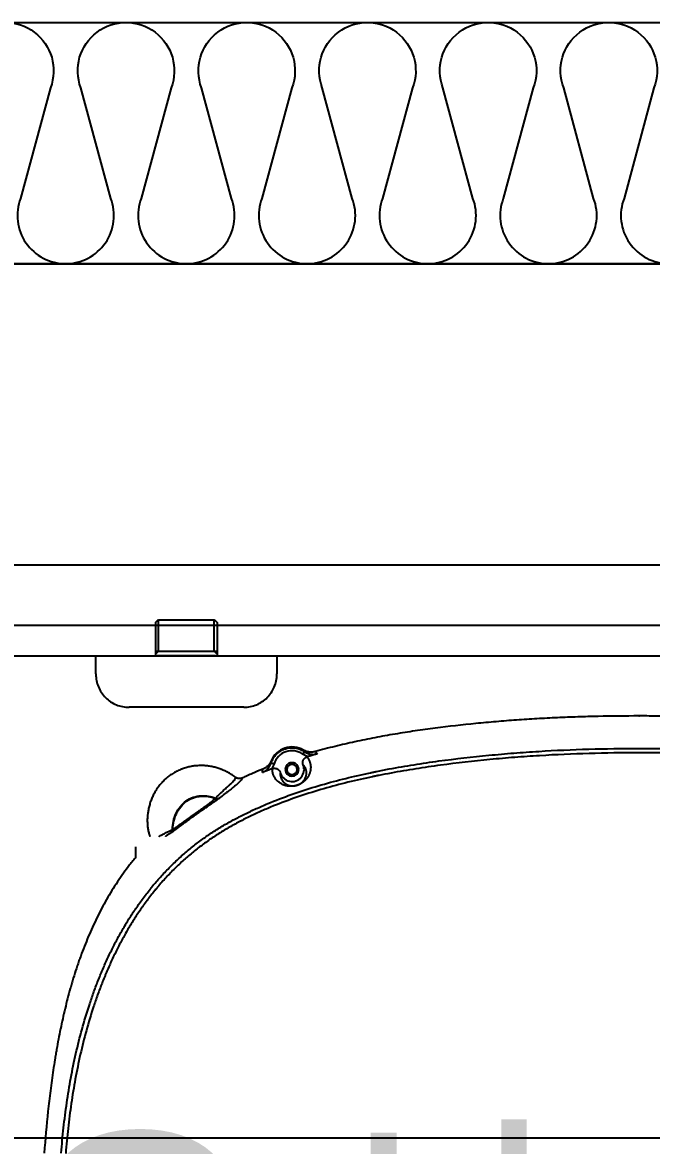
# Model space of a CAD drawing. Header units: millimetres. Extents: x -33000 to 294000, y 0 to 42408.
# Drawn here: x 231476.9 to 231685.4, y 17752.1 to 18124.6 of the extents above; entities that cross this region are included whole.
import ezdxf
from ezdxf.enums import TextEntityAlignment as Align

# ---------------------------------------------------------------- set-up
doc = ezdxf.new("R2010")
doc.units = ezdxf.units.MM
doc.header["$LTSCALE"] = 50
doc.linetypes.add('DASHDOT', pattern=[22, 20, -1, 0, -1])
doc.layers.add('arch', color=8, linetype='Continuous')
doc.layers.add('실명', color=9, linetype='Continuous')
doc.styles.add('FORTELINE', font='malgun.ttf')

# ---------------------------------------------------------------- blocks, each defined once
blk = doc.blocks.new('A$C154C3404')
at = {"linetype": 'DASHDOT'}
for p, q in [((-6, 180), (0, 180)), ((0, 180), (0, 120)), ((-17.12, 131), (-17.12, 169)), ((11, 160.25), (0, 160.25)), ((0.5, 160.25), (1.5, 159.25)), ((1.5, 160.25), (1.5, 139.75)), ((11, 160.25), (12, 159.25)), ((0, 140.37), (0, 159.63)), ((1.5, 159.25), (12, 159.25)), ((11.88, 159.25), (11.88, 140.75)), ((11, 139.75), (0, 139.75)), ((1.5, 140.75), (0.5, 139.75)), ((1.5, 140.75), (12, 140.75)), ((12, 140.75), (11, 139.75)), ((0, 120), (-6, 120))]:
    blk.add_line(p, q, dxfattribs=at)
at = {"linetype": 'Continuous'}
for p, q in [((-63.43, 166.89), (-66.93, 166.89)), ((-35.57, 121.88), (-35.87, 120.93)), ((-37.75, 116.7), (-37.75, 117.25)), ((-37.75, 112.75), (-37.75, 113.3)), ((-31.83, 110.88), (-32.65, 111.45))]:
    blk.add_line(p, q, dxfattribs=at)
at = {"linetype": 'DASHDOT'}
for centre, start, end in [((-6.12, 169), 90, 180), ((-6, 169), 90, 90.6474), ((-6.12, 131), 180, 270), ((-6, 131), 269.3526, 270)]:
    blk.add_arc(centre, 11, start, end, dxfattribs=at)
at = {"linetype": 'Continuous'}
for radius, start, end in [(6.22, 325.1535, 72.4383), (7.48, 329.4671, 67.6557), (4, 105.438, 292.0905), (2.25, 90, 270), (1.7, 90, 270), (2.25, 270, 90), (1.7, 270, 90)]:
    blk.add_arc((-37.75, 115), radius, start, end, dxfattribs=at)
for centre, major_axis, ratio, start_param, end_param in [((-57.31, 156.49), (-1.68, -1.09), 0.894464, 0.171508, 0.874223), ((-57.22, 156.35), (-1.66, -1.11), 0.873243, 0.157442, 0.851187), ((-45.54, 140.06), (1.59, 1.21), 0.870637, 2.216695, 2.993954), ((-45.46, 139.95), (1.59, 1.21), 0.873482, 2.204426, 2.992704)]:
    blk.add_ellipse(centre, major_axis=major_axis, ratio=ratio, start_param=start_param, end_param=end_param, dxfattribs=at)
for points, knots in [([(-66.91, 166.82), (-67.05, 166.94), (-67.2, 167.06), (-67.79, 167.55), (-68.24, 167.91), (-68.93, 168.45), (-69.16, 168.63), (-69.61, 168.98), (-70.76, 169.86), (-71.93, 170.71), (-73.82, 172.04), (-74.77, 172.68), (-76.69, 173.93), (-77.66, 174.54), (-80.6, 176.32), (-82.6, 177.43), (-86.66, 179.54), (-88.72, 180.53), (-92.91, 182.4), (-95.03, 183.28), (-98.26, 184.51), (-99.34, 184.91), (-100.7, 185.4), (-100.97, 185.5), (-101.52, 185.69), (-102.34, 185.97), (-104.25, 186.61), (-105.9, 187.14), (-107.56, 187.64), (-108.12, 187.81), (-109.22, 188.14), (-109.78, 188.3), (-111.45, 188.77), (-112.56, 189.07), (-114.79, 189.65), (-115.91, 189.93), (-119.27, 190.75), (-121.52, 191.25), (-126.04, 192.18), (-128.31, 192.61), (-131.15, 193.11), (-131.72, 193.21), (-132.86, 193.4), (-133.43, 193.5), (-135.14, 193.77), (-136.28, 193.95), (-139.7, 194.46), (-141.99, 194.77), (-146.57, 195.35), (-148.86, 195.62), (-155.74, 196.35), (-160.34, 196.76), (-164.95, 197.11)], [0, 0, 0, 0, 0.005355, 0.005355, 0.021932, 0.021932, 0.030221, 0.030221, 0.038509, 0.071664, 0.071664, 0.104819, 0.104819, 0.137974, 0.137974, 0.204284, 0.204284, 0.270593, 0.270593, 0.336903, 0.336903, 0.370058, 0.370058, 0.378347, 0.378347, 0.386635, 0.403213, 0.436368, 0.436368, 0.452945, 0.452945, 0.469522, 0.469522, 0.502677, 0.502677, 0.535832, 0.535832, 0.602142, 0.602142, 0.668452, 0.668452, 0.685029, 0.685029, 0.701606, 0.701606, 0.734761, 0.734761, 0.801071, 0.801071, 0.867381, 0.867381, 1, 1, 1, 1]), ([(-165.06, -189.98), (-162.29, -189.76), (-159.52, -189.5), (-154.01, -188.9), (-151.26, -188.55), (-145.78, -187.75), (-143.05, -187.3), (-137.61, -186.3), (-134.9, -185.74), (-129.5, -184.51), (-126.81, -183.84), (-122.79, -182.73), (-121.46, -182.34), (-119.79, -181.84), (-119.46, -181.74), (-118.79, -181.53), (-117.8, -181.22), (-116.81, -180.9), (-113.51, -179.81), (-110.9, -178.87), (-105.74, -176.83), (-103.2, -175.74), (-99.44, -173.99), (-96.95, -172.77), (-94.49, -171.47), (-92.06, -170.13), (-90.86, -169.43), (-89.51, -168.62), (-89.36, -168.53), (-89.06, -168.35), (-88.62, -168.07), (-87.58, -167.43), (-86.71, -166.87), (-84.97, -165.72), (-83.83, -164.94), (-81.58, -163.33), (-80.48, -162.5), (-78.31, -160.81), (-77.24, -159.94), (-75.15, -158.15), (-74.13, -157.24), (-72.12, -155.36), (-71.14, -154.4), (-69.21, -152.42), (-68.27, -151.41), (-66.43, -149.34), (-65.54, -148.28), (-64.44, -146.92), (-64.23, -146.64), (-63.9, -146.23), (-63.8, -146.09), (-63.58, -145.81), (-63.05, -145.12), (-62.53, -144.42), (-61.3, -142.73), (-60.51, -141.59), (-59, -139.27), (-58.27, -138.09), (-56.87, -135.71), (-56.2, -134.51), (-54.89, -132.08), (-54.26, -130.85), (-52.44, -127.14), (-51.3, -124.62), (-49.71, -120.78), (-48.94, -118.85), (-48.21, -116.9), (-47.91, -116.08), (-47.85, -115.92), (-47.73, -115.59), (-47.56, -115.1), (-47.38, -114.61), (-46.35, -111.66), (-45.49, -109.02), (-43.9, -103.71), (-43.17, -101.05), (-41.8, -95.69), (-41.17, -93), (-39.99, -87.6), (-39.45, -84.89), (-38.44, -79.45), (-37.73, -75.36), (-37, -70.57), (-36.66, -68.17), (-36.51, -67.14), (-36.42, -66.45), (-36.37, -66.11), (-35.96, -63.01), (-35.28, -57.52), (-34.7, -52.02), (-34.18, -46.53), (-33.94, -43.78), (-33.52, -38.29), (-33.33, -35.55), (-32.83, -27.31), (-32.6, -21.83), (-32.29, -10.86), (-32.22, -5.37), (-32.22, 5.59), (-32.29, 11.07), (-32.6, 22.02), (-32.84, 27.5), (-33.34, 35.71), (-33.53, 38.45), (-33.95, 43.92), (-34.19, 46.65), (-34.98, 54.86), (-35.59, 60.32), (-36.7, 68.52), (-37.1, 71.25), (-37.97, 76.71), (-38.43, 79.44), (-39.2, 83.53), (-39.46, 84.9), (-39.8, 86.6), (-39.87, 86.95), (-40.01, 87.63), (-40.23, 88.65), (-41.03, 92.39), (-41.82, 95.77), (-43.2, 101.14), (-43.93, 103.8), (-45.52, 109.1), (-46.37, 111.73), (-48.21, 116.94), (-49.19, 119.53), (-50.78, 123.36), (-51.88, 125.91), (-53.07, 128.42), (-53.99, 130.3), (-54.46, 131.23), (-55.03, 132.32), (-55.27, 132.78), (-55.44, 133.09), (-55.52, 133.24), (-56.26, 134.63), (-56.95, 135.85), (-58.01, 137.64), (-58.37, 138.24), (-59.1, 139.42), (-59.48, 140), (-60.61, 141.73), (-61.4, 142.87), (-63.02, 145.09), (-63.86, 146.19), (-65.58, 148.33), (-66.47, 149.38), (-68.3, 151.44), (-69.24, 152.45), (-71.17, 154.43), (-72.16, 155.4), (-74.19, 157.29), (-75.23, 158.22), (-76.43, 159.24), (-76.57, 159.36), (-76.83, 159.58), (-76.97, 159.69), (-77.37, 160.03), (-78.18, 160.7), (-79, 161.35), (-80.65, 162.63), (-81.77, 163.46), (-84.03, 165.08), (-85.17, 165.86), (-87.49, 167.37), (-88.66, 168.11), (-91.04, 169.53), (-93.43, 170.91), (-97.11, 172.85), (-99.61, 174.07), (-102.13, 175.24), (-103.4, 175.81), (-104.85, 176.42), (-105.01, 176.49), (-105.33, 176.63), (-105.49, 176.7), (-105.98, 176.9), (-106.94, 177.3), (-107.91, 177.69), (-109.86, 178.45), (-111.16, 178.94), (-113.77, 179.88), (-115.07, 180.33), (-119.01, 181.62), (-121.65, 182.42), (-126.97, 183.88), (-129.63, 184.54), (-135, 185.76), (-137.7, 186.31), (-143.11, 187.31), (-145.83, 187.75), (-151.29, 188.55), (-154.03, 188.9), (-159.53, 189.5), (-162.29, 189.76), (-165.06, 189.98)], [0, 0, 0, 0, 0.015625, 0.015625, 0.03125, 0.03125, 0.046875, 0.046875, 0.0625, 0.0625, 0.078125, 0.078125, 0.085938, 0.085938, 0.087891, 0.087891, 0.089844, 0.09375, 0.09375, 0.109375, 0.109375, 0.125, 0.125, 0.132812, 0.140625, 0.140625, 0.148437, 0.148437, 0.149414, 0.149414, 0.150391, 0.152344, 0.15625, 0.15625, 0.164062, 0.164062, 0.171875, 0.171875, 0.179687, 0.179687, 0.1875, 0.1875, 0.195312, 0.195312, 0.203125, 0.203125, 0.210938, 0.210938, 0.212891, 0.212891, 0.213867, 0.213867, 0.214844, 0.21875, 0.21875, 0.226563, 0.226563, 0.234375, 0.234375, 0.242188, 0.242188, 0.25, 0.25, 0.265625, 0.265625, 0.273438, 0.277344, 0.277344, 0.27832, 0.27832, 0.279297, 0.28125, 0.28125, 0.296875, 0.296875, 0.3125, 0.3125, 0.328125, 0.328125, 0.34375, 0.34375, 0.359375, 0.367188, 0.371094, 0.373047, 0.373047, 0.375, 0.375, 0.390625, 0.40625, 0.40625, 0.421875, 0.421875, 0.4375, 0.4375, 0.46875, 0.46875, 0.5, 0.5, 0.53125, 0.53125, 0.5625, 0.5625, 0.578125, 0.578125, 0.59375, 0.59375, 0.625, 0.625, 0.640625, 0.640625, 0.65625, 0.65625, 0.664063, 0.664063, 0.666016, 0.666016, 0.667969, 0.671875, 0.6875, 0.6875, 0.703125, 0.703125, 0.71875, 0.71875, 0.734375, 0.734375, 0.742188, 0.75, 0.75, 0.753906, 0.755859, 0.756836, 0.756836, 0.757813, 0.757813, 0.765625, 0.765625, 0.769531, 0.769531, 0.773438, 0.773438, 0.78125, 0.78125, 0.789063, 0.789063, 0.796875, 0.796875, 0.804688, 0.804688, 0.8125, 0.8125, 0.820313, 0.820313, 0.821289, 0.821289, 0.822266, 0.822266, 0.824219, 0.828125, 0.828125, 0.835938, 0.835938, 0.84375, 0.84375, 0.851563, 0.851563, 0.859375, 0.867188, 0.875, 0.875, 0.882813, 0.882813, 0.883789, 0.883789, 0.884766, 0.884766, 0.886719, 0.890625, 0.890625, 0.898438, 0.898438, 0.90625, 0.90625, 0.921875, 0.921875, 0.9375, 0.9375, 0.953125, 0.953125, 0.96875, 0.96875, 0.984375, 0.984375, 1, 1, 1, 1]), ([(-164.95, 191.47), (-162.15, 191.25), (-159.37, 190.99), (-153.82, 190.38), (-151.05, 190.03), (-145.55, 189.23), (-142.81, 188.78), (-137.35, 187.77), (-134.63, 187.21), (-129.22, 185.98), (-126.53, 185.31), (-121.17, 183.83), (-118.51, 183.03), (-114.54, 181.72), (-113.22, 181.27), (-110.59, 180.32), (-109.27, 179.83), (-107.31, 179.06), (-106.34, 178.66), (-105.36, 178.26), (-104.87, 178.06), (-104.71, 177.99), (-104.39, 177.85), (-102.93, 177.23), (-101.48, 176.58), (-98.94, 175.4), (-96.42, 174.18), (-92.72, 172.22), (-90.3, 170.82), (-87.9, 169.39), (-86.72, 168.65), (-84.38, 167.12), (-83.23, 166.33), (-80.95, 164.71), (-79.82, 163.87), (-78.16, 162.58), (-77.33, 161.92), (-76.38, 161.13), (-75.97, 160.8), (-75.7, 160.57), (-75.57, 160.45), (-74.36, 159.42), (-73.31, 158.49), (-71.25, 156.58), (-70.25, 155.6), (-68.3, 153.61), (-67.35, 152.6), (-65.5, 150.52), (-64.61, 149.46), (-62.86, 147.31), (-62.01, 146.21), (-60.37, 143.97), (-59.57, 142.83), (-58.42, 141.08), (-58.04, 140.5), (-57.3, 139.31), (-56.93, 138.71), (-56.22, 137.51), (-55.86, 136.9), (-55.17, 135.68), (-54.83, 135.06), (-54.41, 134.29), (-54.33, 134.13), (-54.16, 133.82), (-54.08, 133.67), (-53.83, 133.2), (-53.34, 132.26), (-52.86, 131.32), (-51.92, 129.43), (-51.32, 128.16), (-50.16, 125.61), (-49.6, 124.33), (-47.98, 120.47), (-46.99, 117.86), (-45.12, 112.61), (-44.26, 109.96), (-42.64, 104.62), (-41.9, 101.93), (-40.5, 96.52), (-39.86, 93.8), (-39.1, 90.38), (-38.88, 89.35), (-38.67, 88.32), (-38.52, 87.63), (-38.45, 87.29), (-38.11, 85.57), (-37.84, 84.19), (-37.06, 80.06), (-36.59, 77.31), (-35.71, 71.8), (-35.3, 69.05), (-34.18, 60.78), (-33.56, 55.27), (-32.76, 46.99), (-32.52, 44.23), (-32.09, 38.72), (-31.9, 35.96), (-31.39, 27.68), (-30.91, 16.63), (-30.77, 5.58), (-30.77, -5.48), (-30.84, -11.01), (-31.15, -22.07), (-31.39, -27.61), (-31.89, -35.91), (-32.08, -38.68), (-32.52, -44.22), (-32.76, -46.99), (-33.29, -52.53), (-33.58, -55.3), (-34.06, -59.46), (-34.23, -60.84), (-34.57, -63.62), (-34.75, -65), (-35.7, -71.93), (-36.57, -77.45), (-38.12, -85.67), (-38.67, -88.41), (-39.87, -93.85), (-40.51, -96.56), (-41.9, -101.96), (-42.65, -104.65), (-44.27, -109.99), (-45.14, -112.65), (-46.19, -115.63), (-46.31, -115.96), (-46.55, -116.62), (-46.67, -116.95), (-47.03, -117.93), (-47.78, -119.9), (-48.56, -121.85), (-50.18, -125.71), (-51.33, -128.24), (-52.88, -131.36), (-53.19, -131.98), (-53.83, -133.21), (-54.16, -133.83), (-55.15, -135.66), (-55.84, -136.87), (-56.91, -138.67), (-57.27, -139.26), (-58.01, -140.45), (-58.39, -141.03), (-59.54, -142.78), (-60.34, -143.93), (-61.59, -145.63), (-62.01, -146.2), (-62.55, -146.89), (-62.66, -147.03), (-62.87, -147.31), (-63.2, -147.73), (-64.41, -149.24), (-65.55, -150.57), (-67.41, -152.66), (-68.36, -153.67), (-70.3, -155.66), (-71.3, -156.63), (-73.33, -158.51), (-74.37, -159.43), (-76.48, -161.23), (-77.55, -162.11), (-79.74, -163.81), (-80.86, -164.64), (-83.13, -166.26), (-84.28, -167.05), (-86.03, -168.2), (-86.92, -168.77), (-87.96, -169.42), (-88.41, -169.69), (-88.71, -169.88), (-88.86, -169.97), (-90.22, -170.78), (-91.44, -171.48), (-93.89, -172.84), (-96.36, -174.14), (-98.86, -175.36), (-102.64, -177.13), (-105.19, -178.22), (-110.35, -180.26), (-112.96, -181.2), (-118.24, -182.95), (-120.9, -183.76), (-124.93, -184.87), (-126.28, -185.23), (-128.32, -185.74), (-129, -185.91), (-130.02, -186.16), (-130.36, -186.24), (-131.04, -186.4), (-132.75, -186.79), (-134.46, -187.16), (-136.52, -187.59), (-137.21, -187.73), (-138.58, -187.99), (-139.27, -188.13), (-142.71, -188.76), (-145.48, -189.22), (-151.01, -190.03), (-153.79, -190.38), (-157.97, -190.84), (-159.36, -190.98), (-162.15, -191.24), (-163.55, -191.36), (-164.94, -191.47)], [0, 0, 0, 0, 0.015625, 0.015625, 0.03125, 0.03125, 0.046875, 0.046875, 0.0625, 0.0625, 0.078125, 0.078125, 0.09375, 0.09375, 0.101562, 0.101562, 0.109375, 0.109375, 0.113281, 0.115234, 0.115234, 0.116211, 0.116211, 0.117187, 0.125, 0.125, 0.132812, 0.140625, 0.148437, 0.148437, 0.15625, 0.15625, 0.164062, 0.164062, 0.171875, 0.171875, 0.175781, 0.177734, 0.178711, 0.178711, 0.179687, 0.179687, 0.1875, 0.1875, 0.195312, 0.195312, 0.203125, 0.203125, 0.210937, 0.210937, 0.21875, 0.21875, 0.226562, 0.226562, 0.230469, 0.230469, 0.234375, 0.234375, 0.238281, 0.238281, 0.242187, 0.242187, 0.243164, 0.243164, 0.244141, 0.244141, 0.246094, 0.25, 0.25, 0.257812, 0.257812, 0.265625, 0.265625, 0.28125, 0.28125, 0.296875, 0.296875, 0.3125, 0.3125, 0.328125, 0.328125, 0.332031, 0.333984, 0.333984, 0.335937, 0.335937, 0.34375, 0.34375, 0.359375, 0.359375, 0.375, 0.375, 0.40625, 0.40625, 0.421875, 0.421875, 0.4375, 0.4375, 0.46875, 0.5, 0.5, 0.53125, 0.53125, 0.5625, 0.5625, 0.578125, 0.578125, 0.59375, 0.59375, 0.609375, 0.609375, 0.617187, 0.617187, 0.625, 0.625, 0.65625, 0.65625, 0.671875, 0.671875, 0.6875, 0.6875, 0.703125, 0.703125, 0.71875, 0.71875, 0.720703, 0.720703, 0.722656, 0.722656, 0.726562, 0.734375, 0.734375, 0.75, 0.75, 0.753906, 0.753906, 0.757812, 0.757812, 0.765625, 0.765625, 0.769531, 0.769531, 0.773437, 0.773437, 0.78125, 0.78125, 0.785156, 0.785156, 0.786133, 0.786133, 0.787109, 0.789062, 0.796875, 0.796875, 0.804687, 0.804687, 0.8125, 0.8125, 0.820312, 0.820312, 0.828125, 0.828125, 0.835937, 0.835937, 0.84375, 0.84375, 0.847656, 0.849609, 0.850586, 0.850586, 0.851562, 0.851562, 0.859375, 0.859375, 0.867187, 0.875, 0.875, 0.890625, 0.890625, 0.90625, 0.90625, 0.921875, 0.921875, 0.929687, 0.929687, 0.933594, 0.933594, 0.935547, 0.935547, 0.9375, 0.945312, 0.945312, 0.949219, 0.949219, 0.953125, 0.953125, 0.96875, 0.96875, 0.984375, 0.984375, 0.992187, 0.992187, 1, 1, 1, 1]), ([(-40.36, 133.64), (-40.08, 134.01), (-39.81, 134.39), (-39.3, 135.16), (-39.06, 135.56), (-38.61, 136.38), (-38.4, 136.79), (-38.11, 137.43), (-38.02, 137.65), (-37.88, 137.97), (-37.82, 138.14), (-37.75, 138.3), (-37.71, 138.41), (-37.69, 138.47), (-37.5, 138.97), (-37.35, 139.42), (-37.08, 140.33), (-36.97, 140.79), (-36.77, 141.71), (-36.68, 142.18), (-36.55, 143.13), (-36.51, 143.6), (-36.46, 144.33), (-36.46, 144.57), (-36.45, 144.88), (-36.45, 144.94), (-36.45, 145.06), (-36.45, 145.12), (-36.45, 145.3), (-36.45, 145.43), (-36.46, 146.04), (-36.49, 146.52), (-36.59, 147.49), (-36.66, 147.97), (-36.84, 148.93), (-36.95, 149.4), (-37.2, 150.35), (-37.35, 150.82), (-37.54, 151.35), (-37.57, 151.41), (-37.61, 151.52), (-37.63, 151.58), (-37.7, 151.76), (-37.84, 152.1), (-37.99, 152.45), (-38.3, 153.12), (-38.53, 153.56), (-39.02, 154.41), (-39.28, 154.83), (-39.85, 155.64), (-40.15, 156.04), (-40.52, 156.47), (-40.56, 156.51), (-40.64, 156.61), (-40.68, 156.66), (-40.8, 156.8), (-41.05, 157.08), (-41.31, 157.35), (-41.84, 157.87), (-42.2, 158.21), (-42.96, 158.84), (-43.35, 159.15), (-43.95, 159.58), (-44.15, 159.72), (-44.41, 159.89), (-44.46, 159.92), (-44.57, 159.99), (-44.62, 160.02), (-44.78, 160.12), (-44.88, 160.19), (-45.41, 160.5), (-45.84, 160.74), (-46.72, 161.18), (-47.6, 161.58), (-48.51, 161.91), (-49.21, 162.13), (-49.44, 162.19), (-49.91, 162.32), (-50.14, 162.38), (-50.85, 162.55), (-51.32, 162.64), (-52.26, 162.79), (-52.73, 162.84), (-53.68, 162.92), (-54.15, 162.94), (-54.86, 162.95), (-55.09, 162.94), (-55.39, 162.93), (-55.45, 162.93), (-55.57, 162.93), (-55.63, 162.92), (-55.8, 162.92), (-55.92, 162.91), (-56.51, 162.87), (-56.97, 162.82), (-57.9, 162.68), (-58.35, 162.59), (-58.87, 162.47), (-58.94, 162.45), (-59.01, 162.44)], [0, 0, 0, 0, 0.0321, 0.0321, 0.0642, 0.0642, 0.0963, 0.0963, 0.112351, 0.112351, 0.120376, 0.124388, 0.124388, 0.128401, 0.128401, 0.160501, 0.160501, 0.192601, 0.192601, 0.224701, 0.224701, 0.256801, 0.256801, 0.272851, 0.272851, 0.276864, 0.276864, 0.280876, 0.280876, 0.288901, 0.288901, 0.321002, 0.321002, 0.353102, 0.353102, 0.385202, 0.385202, 0.417302, 0.417302, 0.421315, 0.421315, 0.425327, 0.425327, 0.433352, 0.449402, 0.449402, 0.481502, 0.481502, 0.513602, 0.513602, 0.545703, 0.545703, 0.549715, 0.549715, 0.553728, 0.553728, 0.561753, 0.577803, 0.577803, 0.609903, 0.609903, 0.642003, 0.642003, 0.658053, 0.658053, 0.662066, 0.662066, 0.666078, 0.666078, 0.674103, 0.674103, 0.706203, 0.706203, 0.738304, 0.770404, 0.770404, 0.786454, 0.786454, 0.802504, 0.802504, 0.834604, 0.834604, 0.866704, 0.866704, 0.898804, 0.898804, 0.914854, 0.914854, 0.918867, 0.918867, 0.922879, 0.922879, 0.930904, 0.930904, 0.963005, 0.963005, 0.995105, 0.995105, 1, 1, 1, 1]), ([(-59.93, 159.15), (-59.9, 159.08), (-59.87, 159.01), (-59.65, 158.57), (-59.44, 158.16), (-59.1, 157.49), (-58.98, 157.26), (-58.73, 156.78), (-58.6, 156.54), (-58.33, 156.02), (-58.2, 155.76), (-57.92, 155.21), (-57.78, 154.93), (-57.64, 154.64)], [0, 0, 0, 0, 0.055973, 0.055973, 0.370649, 0.370649, 0.527986, 0.527986, 0.685324, 0.685324, 0.842662, 0.842662, 1, 1, 1, 1]), ([(-58.8, 155.17), (-58.99, 155.46), (-59.17, 155.75), (-59.53, 156.3), (-59.7, 156.57), (-59.88, 156.86), (-59.91, 156.9), (-59.93, 156.94)], [0, 0, 0, 0, 0.465441, 0.465441, 0.930882, 0.930882, 1, 1, 1, 1]), ([(-47.27, 139.07), (-47.34, 139.16), (-47.42, 139.26), (-47.58, 139.48), (-47.66, 139.59), (-47.83, 139.83), (-47.92, 139.96), (-48.11, 140.23), (-48.21, 140.36), (-48.34, 140.55), (-48.36, 140.58), (-48.41, 140.66), (-48.44, 140.69), (-48.52, 140.81), (-48.57, 140.88), (-48.73, 141.11), (-48.84, 141.27), (-49.06, 141.6), (-49.18, 141.76), (-49.41, 142.1), (-49.53, 142.28), (-49.71, 142.54), (-49.78, 142.63), (-49.9, 142.81), (-49.96, 142.9), (-50.15, 143.18), (-50.28, 143.36), (-50.67, 143.92), (-50.93, 144.3), (-51.33, 144.88), (-51.47, 145.08), (-51.67, 145.37), (-51.74, 145.47), (-51.88, 145.67), (-51.95, 145.77), (-52.16, 146.06), (-52.3, 146.26), (-52.51, 146.56), (-52.58, 146.66), (-52.73, 146.86), (-52.8, 146.96), (-52.9, 147.11), (-52.94, 147.16), (-53.01, 147.26), (-53.05, 147.31), (-53.15, 147.45), (-53.22, 147.55), (-53.36, 147.75), (-53.44, 147.85), (-53.58, 148.05), (-53.65, 148.15), (-53.79, 148.34), (-53.86, 148.44), (-54.01, 148.64), (-54.08, 148.73), (-54.29, 149.03), (-54.43, 149.22), (-54.85, 149.79), (-55.13, 150.16), (-55.53, 150.71), (-55.67, 150.89), (-55.94, 151.25), (-56.07, 151.43), (-56.26, 151.69), (-56.33, 151.78), (-56.43, 151.91), (-56.46, 151.95), (-56.52, 152.04), (-56.68, 152.25), (-56.96, 152.62), (-57.32, 153.1), (-57.54, 153.4), (-57.76, 153.69), (-57.86, 153.83), (-57.98, 154), (-58.01, 154.03), (-58.06, 154.1), (-58.13, 154.2), (-58.2, 154.3), (-58.33, 154.48), (-58.42, 154.6), (-58.57, 154.82), (-58.64, 154.93), (-58.71, 155.03)], [0, 0, 0, 0, 0.03125, 0.03125, 0.0625, 0.0625, 0.09375, 0.09375, 0.125, 0.125, 0.132812, 0.132812, 0.140625, 0.140625, 0.15625, 0.15625, 0.1875, 0.1875, 0.21875, 0.21875, 0.25, 0.25, 0.265625, 0.265625, 0.28125, 0.28125, 0.3125, 0.3125, 0.375, 0.375, 0.40625, 0.40625, 0.421875, 0.421875, 0.4375, 0.4375, 0.46875, 0.46875, 0.484375, 0.484375, 0.5, 0.5, 0.507813, 0.507813, 0.515625, 0.515625, 0.53125, 0.53125, 0.546875, 0.546875, 0.5625, 0.5625, 0.578125, 0.578125, 0.59375, 0.59375, 0.625, 0.625, 0.6875, 0.6875, 0.71875, 0.71875, 0.75, 0.75, 0.765625, 0.765625, 0.773437, 0.773437, 0.78125, 0.8125, 0.84375, 0.875, 0.875, 0.90625, 0.90625, 0.914063, 0.914063, 0.921875, 0.9375, 0.9375, 0.96875, 0.96875, 1, 1, 1, 1]), ([(-57.64, 154.64), (-55.77, 154.54), (-51.98, 153.7), (-47.73, 150.31), (-46.04, 145.4), (-46.65, 141.92), (-47.25, 140.35)], [0, 0, 0, 0, 0.237241, 0.503246, 0.769252, 1, 1, 1, 1]), ([(-57.58, 154.53), (-55.75, 154.42), (-52.04, 153.57), (-47.87, 150.23), (-46.19, 145.41), (-46.76, 141.98), (-47.34, 140.44)], [0, 0, 0, 0, 0.237223, 0.503233, 0.769243, 1, 1, 1, 1]), ([(-57.58, 154.53), (-57.54, 154.44), (-57.49, 154.34), (-57.37, 154.14), (-57.3, 154.03), (-57.19, 153.86), (-57.15, 153.81), (-57.09, 153.72), (-57.07, 153.69), (-57.03, 153.63), (-57.01, 153.6), (-56.91, 153.44), (-56.82, 153.31), (-56.64, 153.05), (-56.44, 152.77), (-56.14, 152.34), (-55.92, 152.04), (-55.78, 151.85), (-55.75, 151.81), (-55.7, 151.73), (-55.67, 151.69), (-55.59, 151.57), (-55.53, 151.5), (-55.36, 151.26), (-55.24, 151.1), (-55.01, 150.77), (-54.89, 150.61), (-54.65, 150.28), (-54.53, 150.12), (-54.34, 149.86), (-54.28, 149.78), (-54.16, 149.61), (-54.1, 149.53), (-53.91, 149.27), (-53.78, 149.1), (-53.59, 148.84), (-53.53, 148.75), (-53.4, 148.58), (-53.33, 148.49), (-53.2, 148.31), (-53.14, 148.23), (-53.04, 148.09), (-53.01, 148.05), (-52.95, 147.96), (-52.91, 147.92), (-52.85, 147.83), (-52.82, 147.78), (-52.76, 147.7), (-52.72, 147.65), (-52.66, 147.56), (-52.63, 147.52), (-52.58, 147.45), (-52.57, 147.43), (-52.53, 147.38), (-52.52, 147.36), (-52.47, 147.3), (-52.44, 147.25), (-52.37, 147.16), (-52.34, 147.12), (-52.28, 147.03), (-52.24, 146.99), (-52.18, 146.9), (-52.15, 146.85), (-52.05, 146.72), (-51.99, 146.63), (-51.87, 146.45), (-51.81, 146.36), (-51.68, 146.18), (-51.62, 146.09), (-51.5, 145.92), (-51.43, 145.83), (-51.25, 145.56), (-51.13, 145.39), (-50.89, 145.05), (-50.77, 144.88), (-50.53, 144.54), (-50.41, 144.37), (-50.17, 144.04), (-50.06, 143.88), (-49.91, 143.68), (-49.88, 143.64), (-49.83, 143.56), (-49.8, 143.52), (-49.71, 143.4), (-49.65, 143.32), (-49.37, 142.93), (-49.16, 142.64), (-48.85, 142.22), (-48.74, 142.08), (-48.59, 141.89), (-48.54, 141.82), (-48.47, 141.73), (-48.44, 141.69), (-48.4, 141.63), (-48.37, 141.6), (-48.16, 141.33), (-47.98, 141.11), (-47.72, 140.83), (-47.64, 140.74), (-47.49, 140.58), (-47.41, 140.5), (-47.34, 140.44)], [0, 0, 0, 0, 0.03125, 0.03125, 0.0625, 0.0625, 0.078125, 0.078125, 0.085938, 0.085938, 0.09375, 0.09375, 0.125, 0.125, 0.15625, 0.1875, 0.21875, 0.21875, 0.226563, 0.226563, 0.234375, 0.234375, 0.25, 0.25, 0.28125, 0.28125, 0.3125, 0.3125, 0.34375, 0.34375, 0.359375, 0.359375, 0.375, 0.375, 0.40625, 0.40625, 0.421875, 0.421875, 0.4375, 0.4375, 0.453125, 0.453125, 0.460938, 0.460938, 0.46875, 0.46875, 0.476563, 0.476563, 0.484375, 0.484375, 0.492188, 0.492188, 0.496094, 0.496094, 0.5, 0.5, 0.507813, 0.507813, 0.515625, 0.515625, 0.523438, 0.523438, 0.53125, 0.53125, 0.546875, 0.546875, 0.5625, 0.5625, 0.578125, 0.578125, 0.59375, 0.59375, 0.625, 0.625, 0.65625, 0.65625, 0.6875, 0.6875, 0.71875, 0.71875, 0.726563, 0.726563, 0.734375, 0.734375, 0.75, 0.75, 0.8125, 0.8125, 0.84375, 0.84375, 0.859375, 0.859375, 0.867188, 0.867188, 0.875, 0.875, 0.9375, 0.9375, 0.96875, 0.96875, 1, 1, 1, 1]), ([(-47.34, 140.44), (-47.33, 140.43), (-47.32, 140.42), (-47.3, 140.4), (-47.29, 140.39), (-47.27, 140.37), (-47.26, 140.36), (-47.25, 140.35)], [0, 0, 0, 0, 0.316133, 0.316133, 0.632192, 0.632192, 1, 1, 1, 1]), ([(-47.19, 138.96), (-47.2, 138.97), (-47.21, 138.99), (-47.23, 139.01), (-47.23, 139.02), (-47.25, 139.04), (-47.26, 139.05), (-47.27, 139.07)], [0, 0, 0, 0, 0.367902, 0.367902, 0.683955, 0.683955, 1, 1, 1, 1]), ([(-47.25, 140.35), (-47.13, 140.23), (-47, 140.11), (-46.76, 139.87), (-46.64, 139.76), (-46.29, 139.4), (-46.07, 139.17), (-45.64, 138.71), (-45.43, 138.49), (-45.03, 138.06), (-44.84, 137.85), (-44.47, 137.44), (-44.29, 137.24), (-43.95, 136.86), (-43.79, 136.68), (-43.47, 136.33), (-43.32, 136.16), (-43.09, 135.92), (-42.99, 135.8), (-42.88, 135.69), (-42.81, 135.61), (-42.78, 135.58), (-42.47, 135.25), (-42.22, 134.99), (-41.75, 134.54), (-41.54, 134.35), (-41.15, 134.03), (-40.97, 133.9), (-40.76, 133.79), (-40.72, 133.77), (-40.65, 133.73), (-40.61, 133.72), (-40.5, 133.67), (-40.43, 133.65), (-40.36, 133.64)], [0, 0, 0, 0, 0.03125, 0.03125, 0.0625, 0.0625, 0.125, 0.125, 0.1875, 0.1875, 0.25, 0.25, 0.3125, 0.3125, 0.375, 0.375, 0.4375, 0.4375, 0.46875, 0.484375, 0.484375, 0.5, 0.5, 0.625, 0.625, 0.75, 0.75, 0.875, 0.875, 0.90625, 0.90625, 0.9375, 0.9375, 1, 1, 1, 1]), ([(-40.6, 131.53), (-40.66, 131.54), (-40.73, 131.56), (-40.84, 131.61), (-40.87, 131.62), (-40.95, 131.66), (-40.99, 131.68), (-41.18, 131.8), (-41.36, 131.93), (-41.73, 132.26), (-41.94, 132.46), (-42.39, 132.94), (-42.64, 133.21), (-42.93, 133.56), (-42.97, 133.6), (-43.04, 133.68), (-43.14, 133.8), (-43.24, 133.92), (-43.46, 134.18), (-43.6, 134.36), (-43.91, 134.74), (-44.07, 134.94), (-44.4, 135.35), (-44.57, 135.56), (-44.92, 136.01), (-45.1, 136.25), (-45.48, 136.73), (-45.67, 136.99), (-46.08, 137.51), (-46.29, 137.79), (-46.73, 138.36), (-46.95, 138.65), (-47.19, 138.96)], [0, 0, 0, 0, 0.0625, 0.0625, 0.09375, 0.09375, 0.125, 0.125, 0.25, 0.25, 0.375, 0.375, 0.5, 0.5, 0.515625, 0.515625, 0.53125, 0.5625, 0.5625, 0.625, 0.625, 0.6875, 0.6875, 0.75, 0.75, 0.8125, 0.8125, 0.875, 0.875, 0.9375, 0.9375, 1, 1, 1, 1]), ([(-40.6, 131.53), (-40.65, 131.65), (-40.69, 131.77), (-40.74, 131.95), (-40.75, 132.01), (-40.76, 132.11), (-40.77, 132.14), (-40.77, 132.2), (-40.78, 132.23), (-40.79, 132.39), (-40.78, 132.52), (-40.75, 132.71), (-40.74, 132.77), (-40.72, 132.86), (-40.71, 132.89), (-40.69, 132.96), (-40.68, 132.99), (-40.67, 133.02)], [0, 0, 0, 0, 0.25, 0.25, 0.375, 0.375, 0.4375, 0.4375, 0.5, 0.5, 0.75, 0.75, 0.875, 0.875, 0.9375, 0.9375, 1, 1, 1, 1]), ([(-40.67, 133.02), (-40.66, 133.05), (-40.66, 133.07), (-40.64, 133.13), (-40.63, 133.16), (-40.59, 133.24), (-40.57, 133.3), (-40.49, 133.45), (-40.43, 133.55), (-40.36, 133.64)], [0, 0, 0, 0, 0.125, 0.125, 0.25, 0.25, 0.5, 0.5, 1, 1, 1, 1]), ([(-37.66, 124.7), (-38.12, 125.85), (-38.59, 126.99), (-39.57, 129.27), (-40.08, 130.4), (-40.6, 131.53)], [0, 0, 0, 0, 0.5, 0.5, 1, 1, 1, 1]), ([(-38.7, 124.76), (-38.63, 124.59), (-38.55, 124.43), (-38.42, 124.19), (-38.38, 124.11), (-38.3, 123.99), (-38.28, 123.95), (-38.23, 123.87), (-38.2, 123.83), (-38.07, 123.65), (-37.96, 123.5), (-37.72, 123.23), (-37.59, 123.1), (-37.39, 122.91), (-37.32, 122.85), (-37.21, 122.76), (-37.18, 122.73), (-37.11, 122.68), (-37.07, 122.65), (-36.88, 122.51), (-36.73, 122.41), (-36.41, 122.23), (-36.25, 122.15), (-35.92, 122), (-35.75, 121.94), (-35.57, 121.88)], [0, 0, 0, 0, 0.125, 0.125, 0.1875, 0.1875, 0.21875, 0.21875, 0.25, 0.25, 0.375, 0.375, 0.5, 0.5, 0.5625, 0.5625, 0.59375, 0.59375, 0.625, 0.625, 0.75, 0.75, 0.875, 0.875, 1, 1, 1, 1]), ([(-37.59, 121.79), (-37.64, 121.92), (-37.69, 122.05), (-37.79, 122.31), (-37.83, 122.44), (-37.93, 122.69), (-37.98, 122.82), (-38.05, 123.01), (-38.07, 123.07), (-38.12, 123.19), (-38.14, 123.26), (-38.25, 123.57), (-38.34, 123.81), (-38.48, 124.17), (-38.52, 124.29), (-38.59, 124.47), (-38.62, 124.56), (-38.66, 124.66), (-38.68, 124.71), (-38.69, 124.74), (-38.7, 124.75), (-38.7, 124.76)], [0, 0, 0, 0, 0.125, 0.125, 0.25, 0.25, 0.375, 0.375, 0.4375, 0.4375, 0.5, 0.5, 0.75, 0.75, 0.875, 0.875, 0.9375, 0.96875, 0.984375, 0.984375, 1, 1, 1, 1]), ([(-38.7, 124.76), (-38.53, 124.76), (-38.36, 124.76), (-38.11, 124.74), (-38.02, 124.74), (-37.84, 124.72), (-37.75, 124.71), (-37.66, 124.7)], [0, 0, 0, 0, 0.5, 0.5, 0.75, 0.75, 1, 1, 1, 1]), ([(-34.9, 121.92), (-35.06, 121.99), (-35.21, 122.06), (-35.51, 122.21), (-35.79, 122.38), (-36.06, 122.58), (-36.32, 122.79), (-36.44, 122.91), (-36.68, 123.15), (-36.79, 123.27), (-37, 123.53), (-37.2, 123.8), (-37.37, 124.09), (-37.47, 124.27), (-37.49, 124.31), (-37.52, 124.39), (-37.54, 124.43), (-37.59, 124.54), (-37.63, 124.62), (-37.66, 124.7)], [0, 0, 0, 0, 0.125, 0.125, 0.25, 0.375, 0.375, 0.5, 0.5, 0.625, 0.625, 0.75, 0.875, 0.875, 0.90625, 0.90625, 0.9375, 0.9375, 1, 1, 1, 1]), ([(-33.58, 110.02), (-33.66, 109.95), (-33.75, 109.89), (-33.94, 109.76), (-34.03, 109.69), (-34.22, 109.57), (-34.32, 109.52), (-34.53, 109.41), (-34.63, 109.35), (-34.85, 109.25), (-34.97, 109.2), (-35.21, 109.11), (-35.33, 109.07), (-35.59, 108.99), (-35.73, 108.96), (-36.01, 108.9), (-36.16, 108.87), (-36.4, 108.84), (-36.48, 108.83), (-36.64, 108.82), (-36.73, 108.81), (-36.99, 108.8), (-37.17, 108.8), (-37.46, 108.82), (-37.56, 108.83), (-37.76, 108.85), (-37.86, 108.87), (-38.08, 108.9), (-38.19, 108.92), (-38.42, 108.98), (-38.54, 109.01), (-38.78, 109.08), (-38.91, 109.12), (-39.11, 109.19), (-39.17, 109.21), (-39.31, 109.27), (-39.38, 109.3), (-39.59, 109.39), (-39.73, 109.46), (-39.96, 109.59), (-40.04, 109.63), (-40.2, 109.73), (-40.28, 109.78), (-40.45, 109.89), (-40.54, 109.95), (-40.71, 110.08), (-40.8, 110.15), (-40.94, 110.27), (-40.99, 110.31), (-41.09, 110.39), (-41.13, 110.44), (-41.23, 110.53), (-41.28, 110.58), (-41.39, 110.68), (-41.44, 110.73), (-41.52, 110.82), (-41.55, 110.85), (-41.6, 110.91), (-41.63, 110.94), (-41.71, 111.04), (-41.77, 111.11), (-41.89, 111.25), (-41.95, 111.33), (-42.04, 111.46), (-42.07, 111.5), (-42.14, 111.59), (-42.17, 111.64), (-42.24, 111.74), (-42.27, 111.8), (-42.34, 111.91), (-42.38, 111.97), (-42.45, 112.09), (-42.49, 112.16), (-42.53, 112.25), (-42.54, 112.27), (-42.56, 112.3), (-42.57, 112.32), (-42.6, 112.38), (-42.62, 112.42), (-42.66, 112.5), (-42.68, 112.54), (-42.72, 112.63), (-42.74, 112.68), (-42.77, 112.75), (-42.78, 112.77), (-42.8, 112.82), (-42.81, 112.85), (-42.84, 112.92), (-42.86, 112.97), (-42.89, 113.05), (-42.9, 113.08), (-42.92, 113.13), (-42.93, 113.16), (-42.96, 113.24), (-43, 113.35), (-43.03, 113.46), (-43.05, 113.52), (-43.05, 113.54), (-43.06, 113.56), (-43.07, 113.6), (-43.08, 113.64), (-43.1, 113.72), (-43.12, 113.76), (-43.13, 113.84), (-43.14, 113.86), (-43.15, 113.91), (-43.15, 113.93), (-43.17, 114), (-43.18, 114.04), (-43.2, 114.13), (-43.2, 114.17), (-43.23, 114.29), (-43.24, 114.37), (-43.25, 114.46), (-43.25, 114.48), (-43.26, 114.51), (-43.26, 114.53), (-43.27, 114.58), (-43.27, 114.62), (-43.28, 114.72), (-43.29, 114.78), (-43.3, 114.9), (-43.3, 114.96), (-43.31, 115.07), (-43.31, 115.13), (-43.32, 115.23), (-43.32, 115.28), (-43.32, 115.43), (-43.32, 115.52), (-43.31, 115.66), (-43.31, 115.7), (-43.31, 115.78), (-43.31, 115.83), (-43.3, 115.95), (-43.29, 116.02), (-43.28, 116.17), (-43.27, 116.24), (-43.24, 116.45), (-43.22, 116.58), (-43.17, 116.82), (-43.14, 116.93), (-43.09, 117.14), (-43.06, 117.24), (-43, 117.44), (-42.97, 117.53), (-42.91, 117.7), (-42.88, 117.79), (-42.81, 117.95), (-42.78, 118.03), (-42.71, 118.17), (-42.68, 118.25), (-42.61, 118.38), (-42.57, 118.45), (-42.47, 118.64), (-42.4, 118.76), (-42.25, 118.98), (-42.18, 119.09), (-42.04, 119.29), (-41.97, 119.38), (-41.82, 119.55), (-41.75, 119.63), (-41.61, 119.79), (-41.54, 119.86), (-41.39, 120), (-41.32, 120.07), (-41.11, 120.25), (-40.97, 120.36), (-40.69, 120.56), (-40.56, 120.65), (-40.29, 120.81), (-40.15, 120.88), (-39.89, 121.01), (-39.76, 121.07), (-39.51, 121.17), (-39.38, 121.21), (-39.13, 121.29), (-39.01, 121.32), (-38.77, 121.38), (-38.65, 121.4), (-38.41, 121.44), (-38.17, 121.47), (-37.82, 121.49), (-37.59, 121.5), (-37.47, 121.49)], [0, 0, 0, 0, 0.03125, 0.03125, 0.0625, 0.0625, 0.09375, 0.09375, 0.125, 0.125, 0.15625, 0.15625, 0.1875, 0.1875, 0.21875, 0.21875, 0.25, 0.25, 0.265625, 0.265625, 0.28125, 0.28125, 0.3125, 0.3125, 0.328125, 0.328125, 0.34375, 0.34375, 0.359375, 0.359375, 0.375, 0.375, 0.390625, 0.390625, 0.398438, 0.398438, 0.40625, 0.40625, 0.421875, 0.421875, 0.429688, 0.429688, 0.4375, 0.4375, 0.445313, 0.445313, 0.453125, 0.453125, 0.457031, 0.457031, 0.460938, 0.460938, 0.464844, 0.464844, 0.46875, 0.46875, 0.470703, 0.470703, 0.472656, 0.472656, 0.476563, 0.476563, 0.480469, 0.480469, 0.482422, 0.482422, 0.484375, 0.484375, 0.486328, 0.486328, 0.488281, 0.488281, 0.490234, 0.490234, 0.490723, 0.490723, 0.491211, 0.491211, 0.492188, 0.492188, 0.493164, 0.493164, 0.494141, 0.494141, 0.494629, 0.494629, 0.495117, 0.495117, 0.496094, 0.496094, 0.496582, 0.496582, 0.49707, 0.49707, 0.498047, 0.499023, 0.499023, 0.499268, 0.499268, 0.499512, 0.5, 0.5, 0.500977, 0.500977, 0.501465, 0.501465, 0.501953, 0.501953, 0.50293, 0.50293, 0.503906, 0.503906, 0.505859, 0.505859, 0.506348, 0.506348, 0.506836, 0.506836, 0.507813, 0.507813, 0.509766, 0.509766, 0.511719, 0.511719, 0.513672, 0.513672, 0.515625, 0.515625, 0.519531, 0.519531, 0.521484, 0.521484, 0.523438, 0.523438, 0.527344, 0.527344, 0.53125, 0.53125, 0.539063, 0.539063, 0.546875, 0.546875, 0.554688, 0.554688, 0.5625, 0.5625, 0.570313, 0.570313, 0.578125, 0.578125, 0.585938, 0.585938, 0.59375, 0.59375, 0.609375, 0.609375, 0.625, 0.625, 0.640625, 0.640625, 0.65625, 0.65625, 0.671875, 0.671875, 0.6875, 0.6875, 0.71875, 0.71875, 0.75, 0.75, 0.78125, 0.78125, 0.8125, 0.8125, 0.84375, 0.84375, 0.875, 0.875, 0.90625, 0.90625, 0.9375, 0.96875, 1, 1, 1, 1]), ([(-37.47, 121.49), (-37.45, 121.43), (-37.41, 121.3), (-37.38, 121.16), (-37.36, 121.02), (-37.35, 120.96), (-37.34, 120.82), (-37.34, 120.68), (-37.36, 120.47), (-37.39, 120.33), (-37.42, 120.23), (-37.43, 120.2), (-37.45, 120.13), (-37.46, 120.1), (-37.5, 120), (-37.56, 119.88), (-37.63, 119.76), (-37.68, 119.67), (-37.7, 119.64), (-37.74, 119.58), (-37.76, 119.56), (-37.83, 119.48), (-37.92, 119.37), (-38.02, 119.28), (-38.11, 119.21), (-38.13, 119.19), (-38.19, 119.15), (-38.22, 119.13), (-38.31, 119.07), (-38.43, 119), (-38.61, 118.92), (-38.75, 118.87), (-38.81, 118.86)], [0, 0, 0, 0, 0.0625, 0.125, 0.125, 0.1875, 0.1875, 0.25, 0.3125, 0.375, 0.375, 0.40625, 0.40625, 0.4375, 0.4375, 0.5, 0.5625, 0.5625, 0.59375, 0.59375, 0.625, 0.625, 0.6875, 0.75, 0.75, 0.78125, 0.78125, 0.8125, 0.8125, 0.875, 0.9375, 1, 1, 1, 1]), ([(-34.9, 121.92), (-34.96, 121.92), (-35.02, 121.92), (-35.14, 121.92), (-35.19, 121.92), (-35.36, 121.9), (-35.46, 121.89), (-35.57, 121.88)], [0, 0, 0, 0, 0.25, 0.25, 0.5, 0.5, 1, 1, 1, 1]), ([(-35.57, 121.88), (-35.3, 121.8), (-35.04, 121.69), (-34.53, 121.46), (-34.28, 121.33), (-33.92, 121.12), (-33.8, 121.04), (-33.62, 120.92), (-33.57, 120.88), (-33.45, 120.8), (-33.39, 120.76), (-33.11, 120.54), (-32.9, 120.35), (-32.5, 119.96), (-32.31, 119.76), (-32.05, 119.43), (-31.96, 119.32), (-31.84, 119.14), (-31.8, 119.09), (-31.72, 118.97), (-31.68, 118.91), (-31.49, 118.61), (-31.36, 118.36), (-31.12, 117.86), (-31.01, 117.6), (-30.87, 117.2), (-30.83, 117.06), (-30.77, 116.86), (-30.76, 116.79), (-30.72, 116.65), (-30.71, 116.58), (-30.63, 116.24), (-30.59, 115.96), (-30.54, 115.4), (-30.53, 115.12), (-30.54, 114.7), (-30.54, 114.56), (-30.56, 114.38), (-30.56, 114.35), (-30.57, 114.28), (-30.58, 114.17), (-30.59, 114.07), (-30.64, 113.72), (-30.75, 113.17), (-30.92, 112.63), (-31.05, 112.31), (-31.08, 112.24), (-31.13, 112.11), (-31.16, 112.05), (-31.25, 111.85), (-31.32, 111.73), (-31.52, 111.35), (-31.66, 111.11), (-31.83, 110.88)], [0, 0, 0, 0, 0.0625, 0.0625, 0.125, 0.125, 0.15625, 0.15625, 0.171875, 0.171875, 0.1875, 0.1875, 0.25, 0.25, 0.3125, 0.3125, 0.34375, 0.34375, 0.359375, 0.359375, 0.375, 0.375, 0.4375, 0.4375, 0.5, 0.5, 0.53125, 0.53125, 0.546875, 0.546875, 0.5625, 0.5625, 0.625, 0.625, 0.6875, 0.6875, 0.71875, 0.71875, 0.726562, 0.726562, 0.734375, 0.75, 0.75, 0.8125, 0.875, 0.875, 0.890625, 0.890625, 0.90625, 0.90625, 0.9375, 0.9375, 1, 1, 1, 1]), ([(-41.94, 117.81), (-41.96, 117.78), (-41.99, 117.75), (-42.08, 117.66), (-42.13, 117.59), (-42.25, 117.46), (-42.3, 117.39), (-42.41, 117.24), (-42.47, 117.16), (-42.55, 117.03), (-42.57, 116.98), (-42.63, 116.89), (-42.66, 116.84), (-42.74, 116.69), (-42.79, 116.58), (-42.86, 116.4), (-42.89, 116.33), (-42.94, 116.2), (-42.96, 116.13), (-43.01, 115.98), (-43.03, 115.9), (-43.07, 115.74), (-43.09, 115.65), (-43.11, 115.5), (-43.12, 115.46), (-43.14, 115.35), (-43.15, 115.3), (-43.16, 115.19), (-43.16, 115.13), (-43.17, 115.03), (-43.17, 115), (-43.18, 114.94), (-43.18, 114.9), (-43.18, 114.8), (-43.18, 114.73), (-43.18, 114.61), (-43.18, 114.56), (-43.17, 114.48), (-43.17, 114.43), (-43.16, 114.34), (-43.16, 114.29), (-43.15, 114.21), (-43.15, 114.18), (-43.14, 114.13), (-43.14, 114.1), (-43.13, 114.04), (-43.12, 114.01), (-43.11, 113.94), (-43.11, 113.91), (-43.09, 113.84), (-43.08, 113.8), (-43.07, 113.74), (-43.07, 113.72), (-43.06, 113.68), (-43.05, 113.66), (-43.04, 113.59), (-43.02, 113.55), (-43.01, 113.49), (-43, 113.47), (-43, 113.45), (-42.99, 113.44), (-42.98, 113.4), (-42.97, 113.35), (-42.95, 113.29), (-42.94, 113.25), (-42.93, 113.24), (-42.92, 113.21), (-42.92, 113.2), (-42.91, 113.17), (-42.9, 113.16), (-42.89, 113.13), (-42.88, 113.09), (-42.87, 113.05), (-42.85, 113.02), (-42.85, 113), (-42.84, 112.98), (-42.83, 112.97), (-42.82, 112.93), (-42.81, 112.91), (-42.78, 112.84), (-42.76, 112.8), (-42.72, 112.73), (-42.71, 112.69), (-42.68, 112.64), (-42.67, 112.62), (-42.66, 112.59), (-42.65, 112.57), (-42.63, 112.54), (-42.62, 112.53), (-42.61, 112.5), (-42.6, 112.48), (-42.58, 112.44), (-42.56, 112.42), (-42.52, 112.34), (-42.49, 112.29), (-42.43, 112.2), (-42.4, 112.16), (-42.35, 112.08), (-42.33, 112.05), (-42.28, 111.98), (-42.25, 111.94), (-42.2, 111.88), (-42.18, 111.85), (-42.11, 111.76), (-42.07, 111.71), (-42, 111.64), (-41.98, 111.61), (-41.94, 111.57), (-41.92, 111.54), (-41.86, 111.48), (-41.82, 111.44), (-41.74, 111.36), (-41.7, 111.33), (-41.62, 111.26), (-41.59, 111.23), (-41.51, 111.16), (-41.44, 111.11), (-41.37, 111.05), (-41.27, 110.97), (-41.2, 110.93), (-41.08, 110.84), (-41.01, 110.8), (-40.89, 110.73), (-40.83, 110.7), (-40.72, 110.63), (-40.66, 110.61), (-40.49, 110.53), (-40.39, 110.48), (-40.18, 110.4), (-40.09, 110.37), (-39.9, 110.31), (-39.81, 110.29), (-39.63, 110.25), (-39.55, 110.24), (-39.38, 110.21), (-39.3, 110.2), (-39.07, 110.18), (-38.93, 110.17), (-38.72, 110.18), (-38.65, 110.18), (-38.58, 110.19)], [0, 0, 0, 0, 0.023829, 0.023829, 0.06804, 0.06804, 0.112251, 0.112251, 0.156461, 0.156461, 0.178567, 0.178567, 0.200672, 0.200672, 0.244883, 0.244883, 0.266988, 0.266988, 0.289093, 0.289093, 0.311198, 0.311198, 0.333304, 0.333304, 0.344356, 0.344356, 0.355409, 0.355409, 0.366462, 0.366462, 0.371988, 0.371988, 0.377514, 0.377514, 0.388567, 0.388567, 0.394093, 0.394093, 0.39962, 0.39962, 0.405146, 0.405146, 0.407909, 0.407909, 0.410672, 0.410672, 0.413436, 0.413436, 0.416199, 0.416199, 0.418962, 0.418962, 0.420343, 0.420343, 0.421725, 0.421725, 0.424488, 0.424488, 0.425179, 0.425179, 0.42587, 0.42587, 0.427251, 0.428633, 0.428633, 0.429324, 0.429324, 0.430014, 0.430014, 0.430705, 0.430705, 0.431396, 0.432778, 0.432778, 0.433468, 0.433468, 0.434159, 0.434159, 0.435541, 0.435541, 0.438304, 0.438304, 0.441067, 0.441067, 0.442449, 0.442449, 0.44383, 0.44383, 0.445212, 0.445212, 0.446593, 0.446593, 0.449357, 0.449357, 0.454883, 0.454883, 0.460409, 0.460409, 0.465936, 0.465936, 0.471462, 0.471462, 0.476988, 0.476988, 0.488041, 0.488041, 0.493567, 0.493567, 0.499094, 0.499094, 0.510146, 0.510146, 0.521199, 0.521199, 0.532252, 0.532252, 0.543304, 0.554357, 0.554357, 0.576462, 0.576462, 0.598567, 0.598567, 0.620673, 0.620673, 0.642778, 0.642778, 0.686989, 0.686989, 0.731199, 0.731199, 0.77541, 0.77541, 0.819621, 0.819621, 0.863831, 0.863831, 0.952252, 0.952252, 1, 1, 1, 1]), ([(-38.81, 118.86), (-38.97, 118.88), (-39.13, 118.89), (-39.38, 118.89), (-39.46, 118.89), (-39.63, 118.88), (-39.71, 118.87), (-39.89, 118.85), (-39.97, 118.83), (-40.15, 118.8), (-40.25, 118.78), (-40.43, 118.72), (-40.53, 118.69), (-40.72, 118.62), (-40.82, 118.58), (-41.02, 118.48), (-41.12, 118.42), (-41.32, 118.3), (-41.43, 118.23), (-41.64, 118.07), (-41.75, 117.98), (-41.88, 117.85), (-41.91, 117.83), (-41.94, 117.81)], [0, 0, 0, 0, 0.178086, 0.178086, 0.26713, 0.26713, 0.356173, 0.356173, 0.445216, 0.445216, 0.534259, 0.534259, 0.623303, 0.623303, 0.712346, 0.712346, 0.801389, 0.801389, 0.890432, 0.890432, 0.979476, 0.979476, 1, 1, 1, 1]), ([(-38.58, 110.19), (-38.52, 110.19), (-38.46, 110.2), (-38.28, 110.22), (-38.17, 110.24), (-37.95, 110.29), (-37.85, 110.31), (-37.65, 110.38), (-37.56, 110.41), (-37.38, 110.48), (-37.3, 110.52), (-37.14, 110.6), (-37.06, 110.65), (-36.92, 110.74), (-36.85, 110.78), (-36.71, 110.88), (-36.59, 110.98), (-36.47, 111.08), (-36.35, 111.18), (-36.3, 111.24), (-36.24, 111.29)], [0, 0, 0, 0, 0.048626, 0.048626, 0.154334, 0.154334, 0.260042, 0.260042, 0.36575, 0.36575, 0.471459, 0.471459, 0.577167, 0.577167, 0.682875, 0.682875, 0.788583, 0.894292, 0.894292, 1, 1, 1, 1]), ([(-36.24, 111.29), (-36.18, 111.32), (-36.05, 111.37), (-35.85, 111.41), (-35.71, 111.43), (-35.61, 111.44), (-35.57, 111.44), (-35.5, 111.44), (-35.47, 111.44), (-35.36, 111.44), (-35.22, 111.43), (-35.09, 111.4), (-34.99, 111.38), (-34.95, 111.37), (-34.89, 111.35), (-34.85, 111.34), (-34.76, 111.3), (-34.63, 111.25), (-34.51, 111.18), (-34.42, 111.13), (-34.39, 111.11), (-34.33, 111.07), (-34.3, 111.05), (-34.22, 110.99), (-34.11, 110.9), (-33.97, 110.75), (-33.89, 110.64), (-33.81, 110.52), (-33.77, 110.46), (-33.7, 110.34), (-33.64, 110.22), (-33.6, 110.09), (-33.58, 110.02)], [0, 0, 0, 0, 0.0625, 0.125, 0.1875, 0.1875, 0.21875, 0.21875, 0.25, 0.25, 0.3125, 0.375, 0.375, 0.40625, 0.40625, 0.4375, 0.4375, 0.5, 0.5625, 0.5625, 0.59375, 0.59375, 0.625, 0.625, 0.6875, 0.75, 0.8125, 0.8125, 0.875, 0.875, 0.9375, 1, 1, 1, 1]), ([(-32.54, 106.66), (-32.54, 106.67), (-32.55, 106.69), (-32.56, 106.72), (-32.57, 106.76), (-32.6, 106.87), (-32.63, 106.96), (-32.69, 107.14), (-32.73, 107.27), (-32.84, 107.64), (-32.92, 107.88), (-33.02, 108.2), (-33.04, 108.26), (-33.08, 108.39), (-33.1, 108.46), (-33.16, 108.65), (-33.2, 108.78), (-33.28, 109.04), (-33.32, 109.17), (-33.4, 109.44), (-33.44, 109.57), (-33.48, 109.7)], [0, 0, 0, 0, 0.015625, 0.015625, 0.03125, 0.0625, 0.125, 0.125, 0.25, 0.25, 0.5, 0.5, 0.5625, 0.5625, 0.625, 0.625, 0.75, 0.75, 0.875, 0.875, 1, 1, 1, 1]), ([(-31.83, 110.88), (-31.93, 110.72), (-32.03, 110.57), (-32.2, 110.25), (-32.28, 110.08), (-32.42, 109.74), (-32.48, 109.57), (-32.55, 109.34), (-32.56, 109.3), (-32.58, 109.21), (-32.61, 109.07), (-32.64, 108.94), (-32.69, 108.67), (-32.71, 108.48), (-32.73, 108.12), (-32.73, 107.93), (-32.72, 107.7), (-32.71, 107.66), (-32.71, 107.56), (-32.69, 107.43), (-32.67, 107.29), (-32.63, 107.02), (-32.59, 106.83), (-32.54, 106.66)], [0, 0, 0, 0, 0.125, 0.125, 0.25, 0.25, 0.375, 0.375, 0.40625, 0.40625, 0.4375, 0.5, 0.5, 0.625, 0.625, 0.75, 0.75, 0.78125, 0.78125, 0.8125, 0.875, 0.875, 1, 1, 1, 1]), ([(-31.82, 107.3), (-31.86, 107.46), (-31.9, 107.63), (-31.96, 107.96), (-32, 108.29), (-32, 108.63), (-32, 108.84), (-32, 108.88), (-31.99, 108.96), (-31.99, 109.01), (-31.98, 109.13), (-31.97, 109.22), (-31.94, 109.47), (-31.88, 109.8), (-31.78, 110.12), (-31.7, 110.36), (-31.67, 110.44), (-31.62, 110.55), (-31.61, 110.59), (-31.57, 110.67), (-31.56, 110.71), (-31.47, 110.9), (-31.39, 111.05), (-31.3, 111.2)], [0, 0, 0, 0, 0.125, 0.125, 0.25, 0.375, 0.375, 0.40625, 0.40625, 0.4375, 0.4375, 0.5, 0.5, 0.625, 0.75, 0.75, 0.8125, 0.8125, 0.84375, 0.84375, 0.875, 0.875, 1, 1, 1, 1]), ([(-31.83, 110.88), (-31.74, 110.92), (-31.65, 110.97), (-31.52, 111.05), (-31.48, 111.08), (-31.39, 111.14), (-31.35, 111.17), (-31.3, 111.2)], [0, 0, 0, 0, 0.5, 0.5, 0.75, 0.75, 1, 1, 1, 1]), ([(-31.82, 107.3), (-31.88, 107.24), (-31.94, 107.18), (-32.06, 107.06), (-32.12, 107.01), (-32.3, 106.85), (-32.42, 106.75), (-32.54, 106.66)], [0, 0, 0, 0, 0.25, 0.25, 0.5, 0.5, 1, 1, 1, 1]), ([(-31.82, -107.3), (-31.51, -106.21), (-31.21, -105.11), (-30.64, -102.92), (-30.36, -101.82), (-29.54, -98.53), (-29.03, -96.33), (-28.08, -91.92), (-27.63, -89.71), (-26.78, -85.29), (-25.99, -80.86), (-25.29, -76.42), (-24.63, -71.97), (-24.32, -69.74), (-23.45, -63.05), (-22.95, -58.58), (-22.29, -51.86), (-22.08, -49.62), (-21.7, -45.13), (-21.53, -42.88), (-21.21, -38.39), (-21.06, -36.14), (-20.8, -31.63), (-20.68, -29.38), (-20.53, -26), (-20.49, -24.87), (-20.4, -22.61), (-20.36, -21.48), (-20.25, -18.09), (-20.19, -15.84), (-20.12, -12.45), (-20.1, -11.32), (-20.06, -9.06), (-20.02, -5.67), (-20, -2.28), (-20, 4.49), (-20.04, 9.01), (-20.19, 15.78), (-20.25, 18.03), (-20.39, 22.55), (-20.57, 27.06), (-20.8, 31.57), (-20.99, 34.96), (-21.06, 36.08), (-21.21, 38.34), (-21.28, 39.46), (-21.52, 42.84), (-21.7, 45.09), (-22.08, 49.59), (-22.29, 51.83), (-22.95, 58.56), (-23.45, 63.04), (-24.32, 69.73), (-24.63, 71.96), (-25.29, 76.42), (-25.99, 80.86), (-26.78, 85.29), (-27.63, 89.72), (-28.08, 91.93), (-29.04, 96.34), (-29.54, 98.54), (-30.36, 101.83), (-30.64, 102.92), (-31.21, 105.11), (-31.51, 106.21), (-31.82, 107.3)], [0, 0, 0, 0, 0.015625, 0.015625, 0.03125, 0.03125, 0.0625, 0.0625, 0.09375, 0.09375, 0.125, 0.15625, 0.15625, 0.1875, 0.1875, 0.25, 0.25, 0.28125, 0.28125, 0.3125, 0.3125, 0.34375, 0.34375, 0.375, 0.375, 0.390625, 0.390625, 0.40625, 0.40625, 0.4375, 0.4375, 0.453125, 0.453125, 0.46875, 0.5, 0.5, 0.5625, 0.5625, 0.59375, 0.59375, 0.625, 0.65625, 0.65625, 0.671875, 0.671875, 0.6875, 0.6875, 0.71875, 0.71875, 0.75, 0.75, 0.8125, 0.8125, 0.84375, 0.84375, 0.875, 0.90625, 0.90625, 0.9375, 0.9375, 0.96875, 0.96875, 0.984375, 0.984375, 1, 1, 1, 1])]:
    blk.add_open_spline(points, degree=3, knots=knots, dxfattribs=at)
for points, degree in [([(-59, 162.42), (-59.93, 162.09)], 1), ([(-58.71, 155.03), (-58.74, 155.07), (-58.77, 155.12), (-58.8, 155.17)], 3), ([(-57.64, 154.64), (-57.62, 154.61), (-57.61, 154.57), (-57.58, 154.53)], 3), ([(-35.87, 120.93), (-36.03, 120.98), (-36.33, 121.09), (-36.77, 121.29), (-37.19, 121.52), (-37.46, 121.7), (-37.59, 121.79)], 3), ([(-37.59, 121.79), (-37.55, 121.69), (-37.51, 121.59), (-37.47, 121.49)], 3), ([(-33.58, 110.02), (-33.54, 109.92), (-33.51, 109.81), (-33.48, 109.7)], 3), ([(-33.48, 109.7), (-33.44, 109.86), (-33.33, 110.17), (-33.14, 110.61), (-32.91, 111.04), (-32.74, 111.31), (-32.65, 111.45)], 3)]:
    blk.add_open_spline(points, degree=degree, dxfattribs=at)
blk.add_point((-19.95, 0), dxfattribs=at)

msp = doc.modelspace()

# ---------------------------------------------------------------- linework, layer by layer
at = {"layer": 'arch', "ltscale": 25}
for p, q in [((228851.21, 18124.6), (237076.21, 18124.6)), ((228761.21, 18044.6), (233501.21, 18044.6)), ((232281.21, 18044.6), (231191.21, 18044.6)), ((232161.21, 17944.6), (231191.21, 17944.6)), ((232141.21, 17924.6), (231191.21, 17924.6))]:
    msp.add_line(p, q, dxfattribs=at)
msp.add_lwpolyline([(231456.25, 18102.92, -1.449198), (231486.17, 18102.92), (231476.25, 18066.28, 0.524856), (231491.21, 18044.6, 0.524856), (231506.17, 18066.28), (231496.25, 18102.92, -1.449198), (231526.17, 18102.92), (231516.25, 18066.28, 0.524856), (231531.21, 18044.6, 0.524856), (231546.17, 18066.28), (231536.25, 18102.92, -1.449198), (231566.17, 18102.92), (231556.25, 18066.28, 0.524856), (231571.21, 18044.6, 0.524856), (231586.17, 18066.28), (231576.25, 18102.92, -1.449198), (231606.17, 18102.92), (231596.25, 18066.28, 0.524856), (231611.21, 18044.6, 0.524856), (231626.17, 18066.28), (231616.25, 18102.92, -1.449198), (231646.17, 18102.92), (231636.25, 18066.28, 0.524856), (231651.21, 18044.6, 0.524856), (231666.17, 18066.28), (231656.25, 18102.92, -1.449198), (231686.17, 18102.92), (231676.25, 18066.28, 0.524856), (231691.21, 18044.6, 0.524856)], format="xyb", dxfattribs=at)
msp.add_lwpolyline([(232131.21, 17914.6), (232131.21, 17754.6), (231231.21, 17754.6), (231231.21, 17914.6)], close=True, dxfattribs=at)

# ---------------------------------------------------------------- block references
at = {"layer": 'arch', "ltscale": 25, "rotation": 89.99999999999999}
msp.add_blockref('A$C154C3404', (231681.21, 17914.6), dxfattribs=at)

# ---------------------------------------------------------------- texts
at = {"layer": '실명', "ltscale": 25, "style": 'FORTELINE', "width": 0.6}
msp.add_text('가족욕실(양변기)', height=125, dxfattribs=at).set_placement((231639.51, 17682.36), align=Align.MIDDLE_CENTER)

doc.saveas('drawing.dxf')
